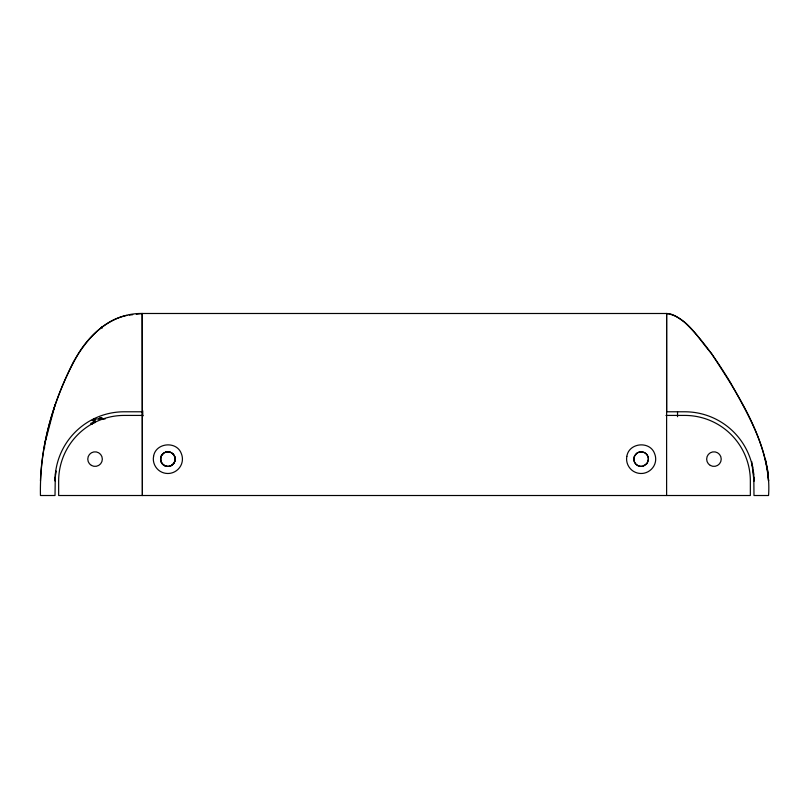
<?xml version="1.0" encoding="UTF-8"?>
<svg xmlns="http://www.w3.org/2000/svg" width="809" height="809" viewBox="0 0 809 809"><rect width="100%" height="100%" fill="white"/><g stroke="black" fill="none" stroke-linecap="round" stroke-linejoin="round"><path stroke-width="1.21" d="M55.275 477.3L55.012 495.512L40.45 495.512C39.398 445.84 53.91 396.329 78.503 353.412C92.044 331.205 115.111 312.911 142.202 313.488L142.384 495.512L142.202 313.488L666.616 313.498C673.573 313.498 679.125 318.392 684.465 322.204C702.819 339.527 716.895 360.602 730.122 381.949C749.427 416.726 771.574 454.233 768.55 495.512L753.988 495.512L753.816 477.482M765.405 459.108L767.852 471.243L768.55 480.951C764.444 433.664 736.503 392.284 711.455 353.412C698.551 339.224 687.498 316.895 666.616 313.488L666.616 411.781L684.819 411.781A69.169 69.169 0 0 1 753.988 480.951L753.766 477.259M40.45 480.951C41.916 439.499 54.891 398.958 73.326 362.088C85.208 341.54 102.369 320.253 126.851 315.429M55.447 474.873L55.71 471.222M55.912 470.969L55.012 480.951A69.169 69.169 0 0 1 124.181 411.781L142.384 411.781M55.143 404.5L44.556 444.546L44.556 448.186M98.991 418.991L99.79 417.606L101.974 417.606L101.176 418.991M163.347 453.394C158.645 456.822 160.415 465.044 166.158 466.186M100.528 328.049L102.338 326.644L102.338 328.049M169.577 466.186C175.32 465.044 177.08 456.822 172.388 453.394M129.218 315.136L132.757 314.681M136.296 314.236L142.202 313.488M143.011 415.421L124.181 415.421A65.529 65.529 0 0 0 58.652 480.951L58.652 495.512L750.347 495.512L750.347 480.951A65.529 65.529 0 0 0 684.819 415.421L665.989 415.421M105.099 418.991L93.965 418.991L93.965 421.176L95.058 421.176M93.965 422.996L91.468 422.996A1.092 0.708 -90 0 0 90.76 424.088L92.428 424.088A1.092 0.708 -90 0 1 93.136 422.996M646.543 454.233L647.321 455.275A7.453 7.321 -1.8 0 1 648.413 459.138L647.008 463.415L642.842 466.186A7.17 7.059 0 0 1 637.785 465.569A7.291 7.17 0.4 0 1 635.267 463.436A7.493 7.362 3.1 0 1 633.851 459.138L634.347 456.478L636.612 453.394A7.281 7.139 -0.1 0 1 639.949 451.928A7.139 7.008 0 0 1 643.509 452.221A7.281 7.139 -0.1 0 1 646.634 454.243M752.34 465.104L752.754 467.501M751.703 461.494L753.988 480.951M753.381 471.101L753.614 474.792M677.538 411.751L677.538 416.716M666.616 313.498L666.616 495.512M142.748 410.8L142.748 416.261M95.058 418.991L95.058 422.632M166.674 451.928A7.22 7.089 0 0 0 162.457 454.233L161.679 455.275A7.453 7.321 1.8 0 0 160.587 459.138A7.493 7.362 3.1 0 0 162.012 463.436A7.291 7.17 0.4 0 0 164.52 465.569A7.17 7.059 0 0 0 171.215 465.569A7.291 7.17 -0.4 0 0 173.733 463.436A7.493 7.362 -3.1 0 0 175.148 459.138A7.453 7.321 -1.8 0 0 174.056 455.275M169.081 451.928A7.22 7.089 0 0 1 173.308 454.233M165.491 452.221A7.139 7.008 0 0 1 170.234 452.221M93.965 421.176A2.184 2.184 0 0 1 92.145 420.205M153.568 456.397C152.254 462.91 156.056 469.867 162.204 472.355A14.39 13.996 -0.1 0 0 170.719 473.214C176.352 472.092 181.064 467.521 182.156 461.858A14.633 14.36 14.3 0 0 181.358 453.677C176.746 440.551 155.53 442.624 153.568 456.397M626.833 456.397C625.519 462.91 629.321 469.867 635.469 472.355A14.39 13.996 -0.1 0 0 643.984 473.214C649.617 472.092 654.329 467.521 655.421 461.858A14.633 14.36 14.3 0 0 654.623 453.677C650.011 440.551 628.795 442.624 626.833 456.397M637.492 465.418A7.281 7.281 0 0 0 648.413 459.108A7.281 7.281 0 0 0 637.492 452.797A7.281 7.281 0 0 0 637.492 465.418M710.302 465.418A7.281 7.281 0 0 0 721.224 459.108A7.281 7.281 0 0 0 710.302 452.797A7.281 7.281 0 0 0 710.302 465.418M164.227 465.418A7.281 7.281 0 0 0 175.148 459.108A7.281 7.281 0 0 0 164.227 452.797A7.281 7.281 0 0 0 164.227 465.418M91.417 465.418A7.281 7.281 0 0 0 102.338 459.108A7.281 7.281 0 0 0 91.417 452.797A7.281 7.281 0 0 0 91.417 465.418"/></g></svg>
